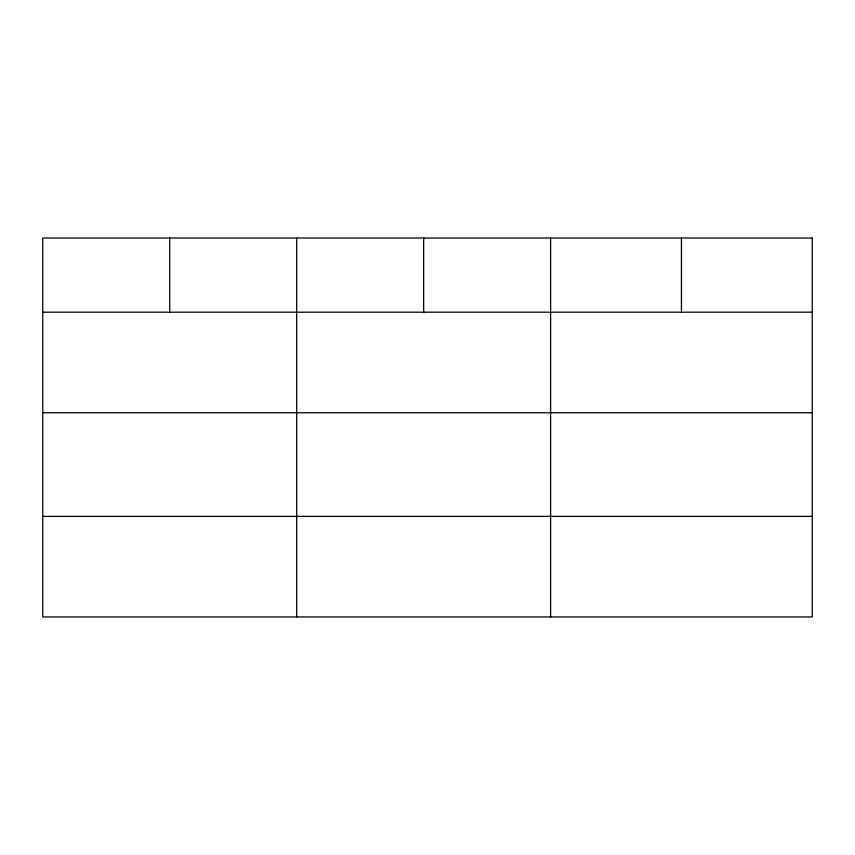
<?xml version="1.0" encoding="UTF-8"?>
<svg xmlns="http://www.w3.org/2000/svg" width="855" height="855" viewBox="0 0 855 855"><rect width="100%" height="100%" fill="white"/><g stroke="black" fill="none" stroke-linecap="round" stroke-linejoin="round"><path stroke-width="1.28" d="M42.75 312.182L812.25 312.182M42.75 412.751L812.25 412.751M42.75 516.377L812.25 516.377M681.435 238.053L681.435 312.182M550.62 238.053L550.62 616.947M423.653 238.053L423.653 312.182M296.685 238.053L296.685 616.947M169.718 238.053L169.718 312.182M812.25 238.053L42.75 238.053L42.75 616.947L812.25 616.947L812.25 238.053"/></g></svg>
